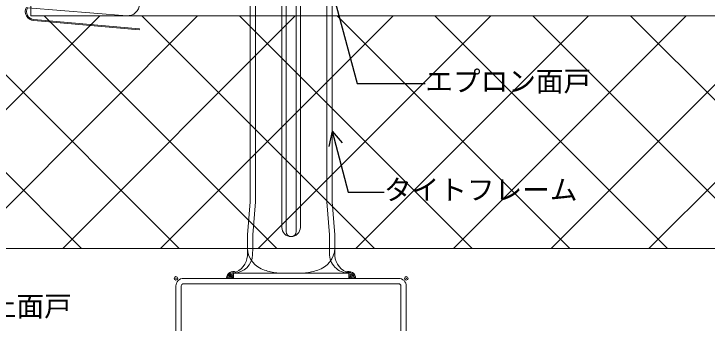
# Model space of a CAD drawing. Units: millimetres at full size, sheet at 1:3; details may follow other scales. Extents: x -1263 to 1258, y -891 to 1036.
# Drawn here: x -744.3 to -443.3, y 67.6 to 201.8 of the extents above; entities that cross this region are included whole.
import ezdxf
from ezdxf.enums import TextEntityAlignment as Align

# ---------------------------------------------------------------- set-up
doc = ezdxf.new("R2010")
doc.units = ezdxf.units.MM
doc.header["$LTSCALE"] = 3
doc.header["$PDMODE"] = 32
doc.header["$PDSIZE"] = 1.5
doc.linetypes.add('DASHED2', pattern=[3, 2, -1])
for name, color, linetype, lineweight in [('0-6_名称1', 5, 'Continuous', 25), ('0-B_屋根1', 6, 'Continuous', 20), ('0-C_屋根2', 3, 'DASHED2', 9), ('2-1_裏貼1', 2, 'Continuous', 18), ('2-A_タイトフレーム', 3, 'Continuous', 9), ('3-1_面戸', 7, 'Continuous', 5), ('4-5_C鋼1', 2, 'Continuous', 18)]:
    doc.layers.add(name, color=color, linetype=linetype, lineweight=lineweight)
doc.styles.add('ＭＳ ゴシック', font='')
doc.styles.get('ＭＳ ゴシック').set_extended_font_data('MS Gothic')

msp = doc.modelspace()

# ---------------------------------------------------------------- linework, layer by layer
at = {"layer": '0-6_名称1'}
for q in [(-607.506, 144.282), (-601.711, 145.835)]:
    msp.add_line((-606.161, 150.854), q, dxfattribs=at)
for points in [[(-614.779, 244.198), (-595.307, 171.527), (-565.646, 171.527)], [(-606.161, 150.854), (-599.076, 124.412), (-583.577, 124.412)]]:
    msp.add_lwpolyline(points, dxfattribs=at)
at = {"layer": '0-B_屋根1', "linetype": 'DASHED2'}
msp.add_line((-736.94, 201.017), (-736.94, 380.017), dxfattribs=at)
at = {"layer": '0-B_屋根1'}
msp.add_line((893.444, 201.017), (-736.94, 201.017), dxfattribs=at)
at = {"layer": '0-C_屋根2', "linetype": 'Continuous'}
msp.add_line((893.444, 100.017), (-798.915, 100.017), dxfattribs=at)
at = {"layer": '2-1_裏貼1'}
for p, q in [((-798.915, 109.051), (-706.949, 201.017)), ((-672.581, 100.017), (-773.581, 201.017)), ((-765.523, 100.017), (-664.523, 201.017)), ((-630.154, 100.017), (-731.154, 201.017)), ((-723.097, 100.017), (-622.097, 201.017)), ((-587.728, 100.017), (-688.728, 201.017)), ((-680.67, 100.017), (-579.67, 201.017)), ((-545.301, 100.017), (-646.301, 201.017)), ((-638.244, 100.017), (-537.244, 201.017)), ((-502.875, 100.017), (-603.875, 201.017)), ((-595.817, 100.017), (-494.817, 201.017)), ((-460.449, 100.017), (-561.449, 201.017)), ((-553.391, 100.017), (-452.391, 201.017)), ((-418.022, 100.017), (-519.022, 201.017)), ((-510.965, 100.017), (-409.965, 201.017)), ((-375.596, 100.017), (-476.596, 201.017)), ((-468.538, 100.017), (-367.538, 201.017)), ((-715.007, 100.017), (-798.915, 183.925))]:
    msp.add_line(p, q, dxfattribs=at)
at = {"layer": '2-A_タイトフレーム'}
for p, q in [((-641.661, 226.518), (-641.661, 121.74)), ((-639.361, 226.518), (-639.361, 121.74)), ((-627.911, 109.133), (-627.911, 226.518)), ((-626.111, 107.333), (-626.111, 226.518)), ((-621.711, 107.333), (-621.711, 226.518)), ((-619.911, 109.133), (-619.911, 226.518)), ((-608.461, 226.518), (-608.461, 121.74)), ((-606.161, 226.518), (-606.161, 121.74)), ((-641.724, 120.165), (-642.849, 105.92)), ((-639.424, 120.165), (-640.549, 105.92)), ((-608.399, 120.165), (-607.274, 105.92)), ((-606.099, 120.165), (-604.974, 105.92)), ((-648.911, 89.315), (-648.911, 87.015)), ((-598.911, 89.315), (-648.911, 89.315)), ((-598.911, 87.015), (-598.911, 89.315)), ((-648.911, 87.015), (-598.911, 87.015))]:
    msp.add_line(p, q, dxfattribs=at)
for points in [[(-642.911, 96.863), (-642.911, 100.014), (-642.911, 104.344)], [(-640.611, 104.344), (-640.611, 100.633), (-640.612, 100.014), (-640.616, 97.343)], [(-607.211, 104.344), (-607.211, 100.633), (-607.21, 100.014), (-607.207, 97.888)], [(-604.911, 104.344), (-604.911, 100.014), (-604.911, 96.863)]]:
    msp.add_lwpolyline(points, dxfattribs=at)
for centre, radius, start, end in [((-661.661, 121.74), 20, 355.48168, 0), ((-659.361, 121.74), 20, 355.48166, 0), ((-588.461, 121.74), 20, 180, 184.51834), ((-586.161, 121.74), 20, 180, 184.51832), ((-623.911, 109.133), 4, 180, 359.99998), ((-622.911, 104.344), 20, 175.48168, 180), ((-620.611, 104.344), 20, 175.48166, 180), ((-623.911, 107.333), 2.2, 180, 359.99998), ((-627.211, 104.344), 20, 360, 4.51834), ((-624.911, 104.344), 20, 0, 4.51832), ((-632.411, 100.633), 10.5, 180, 183.37827), ((-632.411, 100.633), 10.5, 183.37827, 253.25361), ((-615.411, 100.633), 10.5, 286.74638, 356.62174), ((-615.411, 100.633), 10.5, 356.62174, 0), ((-648.911, 97.615), 8.3, 270, 358.1176), ((-651.331, 97.398), 8.437, 286.66783, 356.36645), ((-598.911, 97.615), 8.3, 178.1176, 270), ((-596.492, 97.398), 8.437, 183.63355, 253.33217), ((-623.911, 128.881), 40, 253.25361, 261.05979), ((-623.911, 128.881), 40, 278.9402, 286.74638), ((-648.98, 87.016), 3, 65.92983, 178.28164), ((-648.98, 87.016), 2.5, 78.10408, 178.28164), ((-648.98, 87.016), 2, 88.02377, 178.28164), ((-648.98, 87.016), 1.5, 87.36461, 178.28164), ((-648.98, 87.016), 1, 86.04517, 178.28164), ((-648.98, 87.016), 0.5, 82.07135, 178.28164), ((-598.912, 87.064), 3, 358.28164, 114.42211), ((-598.912, 87.064), 2.5, 358.28164, 102.8072), ((-598.912, 87.064), 2, 358.28164, 89.99861), ((-598.912, 87.064), 1.5, 358.28164, 89.99814), ((-598.912, 87.064), 1, 358.28164, 89.99721), ((-598.912, 87.064), 0.5, 358.28164, 89.99443)]:
    msp.add_arc(centre, radius, start, end, dxfattribs=at)
at = {"layer": '3-1_面戸'}
for p, q in [((-695.215, 201.017), (-738.276, 204.482)), ((-689.857, 194.846), (-735.609, 198.849)), ((-689.814, 195.344), (-735.565, 199.347)), ((-689.814, 195.344), (-689.857, 194.846))]:
    msp.add_line(p, q, dxfattribs=at)
for centre, radius, start, end in [((-735.334, 202.839), 4, 152.17332, 266.05743), ((-694.814, 206), 5, 265.39854, 360), ((-735.334, 202.839), 3.5, 151.64238, 266.13045)]:
    msp.add_arc(centre, radius, start, end, dxfattribs=at)
at = {"layer": '4-5_C鋼1'}
for p, q in [((-577.215, 87.017), (-670.615, 87.017)), ((-670.615, 84.717), (-577.215, 84.717)), ((-673.915, 83.717), (-673.915, 40.317)), ((-671.615, 40.317), (-671.615, 83.717)), ((-576.215, 83.717), (-576.215, 40.317)), ((-573.915, 40.317), (-573.915, 83.717))]:
    msp.add_line(p, q, dxfattribs=at)
for centre, radius, start, end in [((-670.615, 83.717), 3.3, 90, 179.99996), ((-670.615, 83.717), 1, 90, 180), ((-577.215, 83.717), 3.3, 0, 90), ((-577.215, 83.717), 1, 0, 90)]:
    msp.add_arc(centre, radius, start, end, dxfattribs=at)
for p in [(-673.915, 87.017), (-573.915, 87.017)]:
    msp.add_point(p, dxfattribs=at)

# ---------------------------------------------------------------- texts
at = {"layer": '0-6_名称1', "style": 'ＭＳ ゴシック'}
for s, p in [('エプロン面戸', (-565.646, 165.527)), ('タイトフレーム', (-583.577, 118.412)), ('水上止面戸\u3000\u3000\u3000\u3000', (-779.194, 67.922))]:
    msp.add_text(s, height=8.798, dxfattribs=at).set_placement(p, align=Align.BOTTOM_LEFT)

doc.saveas('drawing.dxf')
